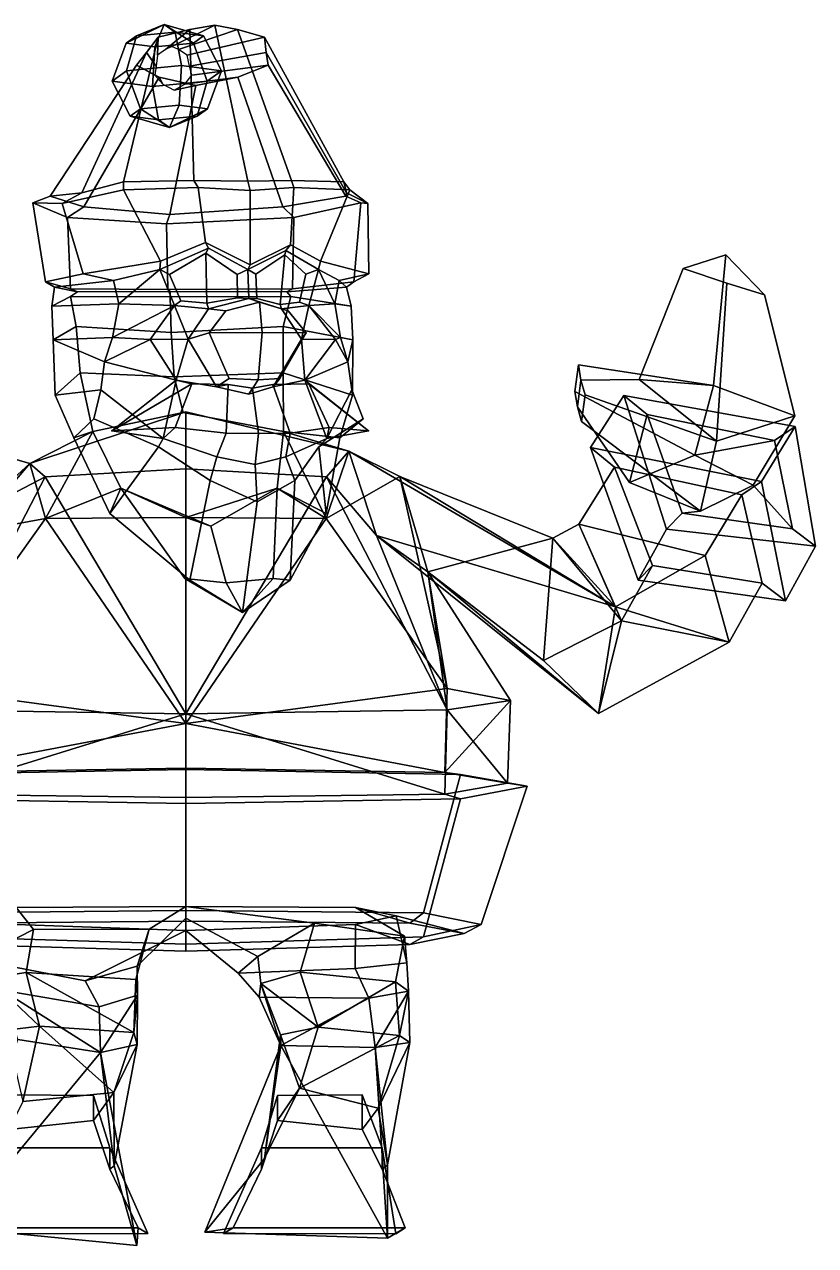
# Model space of a CAD drawing. Extents: x -239 to 244, y -158 to 319.
# Drawn here: x -64.8 to 244, y -157.6 to 318.9 of the extents above; entities that cross this region are included whole.
import ezdxf

# ---------------------------------------------------------------- set-up
doc = ezdxf.new("R2010")
doc.units = 0

msp = doc.modelspace()

# ---------------------------------------------------------------- linework, layer by layer
for p in [(-30.650131, 160.365143, 108.171852), (69.426865, 160.365143, 79.852921)]:
    msp.add_point(p)
for points in [[(-26.109842, 257.53064, 98.688072), (1.339814, 258.046539, 104.388992), (-0.238815, 316.919464, 61.592113), (-12.649456, 313.988129, 61.550304)], [(-21.069309, 314.496552, 2.758418), (-10.283535, 318.948883, -9.106661), (-25.057993, 311.622498, -11.337301)], [(-10.283535, 318.948883, -9.106661), (-13.957629, 310.185455, -22.090647), (-25.057993, 311.622498, -11.337301)], [(-3.568562, 302.905914, 14.623575), (-5.980248, 315.933594, 6.100849), (-21.069309, 314.496552, 2.758418), (-24.907732, 300.873657, 9.896688)], [(-5.980248, 315.933594, 6.100849), (-10.283535, 318.948883, -9.106661), (-21.069309, 314.496552, 2.758418)], [(-10.283535, 318.948883, -9.106661), (1.13148, 311.622498, -18.748167), (-13.957629, 310.185455, -22.090647)], [(-9.813405, 309.142975, 2.490874), (-12.917323, 307.016266, 3.790474), (-12.649456, 313.988129, 61.550304), (-0.238815, 316.919464, 61.592113)], [(5.120162, 314.496552, -4.652447), (1.13148, 311.622498, -18.748167), (-10.283535, 318.948883, -9.106661)], [(-5.980248, 315.933594, 6.100849), (5.120162, 314.496552, -4.652447), (-10.283535, 318.948883, -9.106661)], [(-7.284234, 310.384125, 1.529334), (-9.813405, 309.142975, 2.490874), (-0.238815, 316.919464, 61.592113), (9.567335, 318.630219, 60.891167)], [(-7.284234, 310.384125, 1.529334), (9.567335, 318.630219, 60.891167), (18.286783, 316.919464, 56.349899), (-4.626237, 309.142975, 1.023055)], [(-3.568562, 302.905914, 14.623575), (12.129766, 300.873657, -0.583855), (5.120162, 314.496552, -4.652447), (-5.980248, 315.933594, 6.100849)], [(-4.626237, 309.142975, 1.023055), (18.286783, 316.919464, 56.349899), (28.835354, 313.988129, 49.811291), (-1.301575, 307.016266, 0.503553)], [(22.403011, 257.729156, 106.148666), (9.567335, 318.630219, 60.891167), (-0.238815, 316.919464, 61.592113), (1.339814, 258.046539, 104.388992)], [(22.403011, 257.729156, 106.148666), (39.421059, 258.046539, 93.613091), (18.286783, 316.919464, 56.349899), (9.567335, 318.630219, 60.891167)], [(59.813477, 257.53064, 74.374229), (28.835354, 313.988129, 49.811291), (18.286783, 316.919464, 56.349899), (39.421059, 258.046539, 93.613091)], [(-42.412628, 253.250793, 74.278282), (-26.109842, 257.53064, 98.688072), (-12.649456, 313.988129, 61.550304), (-17.144501, 307.9505, 55.502914)], [(-24.907732, 300.873657, 9.896688), (-21.069309, 314.496552, 2.758418), (-25.057993, 311.622498, -11.337301), (-30.548603, 296.809113, -10.037745)], [(-25.057993, 311.622498, -11.337301), (-13.957629, 310.185455, -22.090647), (-14.85028, 294.776855, -25.245205), (-30.548603, 296.809113, -10.037745)], [(-12.917323, 307.016266, 3.790474), (-13.411664, 302.635956, 4.798083), (-17.144501, 307.9505, 55.502914), (-12.649456, 313.988129, 61.550304)], [(1.13148, 311.622498, -18.748167), (6.488895, 296.809113, -20.51829), (-14.85028, 294.776855, -25.245205), (-13.957629, 310.185455, -22.090647)], [(-1.301575, 307.016266, 0.503553), (28.835354, 313.988129, 49.811291), (29.495153, 307.9505, 42.305229), (-0.352561, 302.635956, 1.102733)], [(12.129766, 300.873657, -0.583855), (6.488895, 296.809113, -20.51829), (1.13148, 311.622498, -18.748167), (5.120162, 314.496552, -4.652447)], [(60.908611, 253.250793, 45.041317), (29.495153, 307.9505, 42.305229), (28.835354, 313.988129, 49.811291), (59.813477, 257.53064, 74.374229)], [(-54.754322, 251.950775, 53.691189), (-42.412628, 253.250793, 74.278282), (-17.144501, 307.9505, 55.502914), (-21.051039, 303.080292, 50.704247)], [(-13.411664, 302.635956, 4.798083), (-13.889002, 299.1026, 5.6331), (-21.051039, 303.080292, 50.704247), (-17.144501, 307.9505, 55.502914)], [(-0.352561, 302.635956, 1.102733), (29.495153, 307.9505, 42.305229), (30.308027, 303.080292, 36.171104), (0.491537, 299.1026, 1.563822)], [(60.633018, 251.950775, 21.039864), (30.308027, 303.080292, 36.171104), (29.495153, 307.9505, 42.305229), (60.908611, 253.250793, 45.041317)], [(-41.676067, 247.702332, 27.968489), (-54.754322, 251.950775, 53.691189), (-21.051039, 303.080292, 50.704247), (-12.250378, 298.31955, 42.442516)], [(-24.907732, 300.873657, 9.896688), (-30.548603, 296.809113, -10.037745), (-23.538948, 283.186218, -5.969105), (-19.550266, 286.060303, 8.126614)], [(-3.568562, 302.905914, 14.623575), (-24.907732, 300.873657, 9.896688), (-19.550266, 286.060303, 8.126614), (-4.461204, 287.497314, 11.469045)], [(-13.889002, 299.1026, 5.6331), (-10.822174, 295.648682, 5.449512), (-12.250378, 298.31955, 42.442516), (-21.051039, 303.080292, 50.704247)], [(-3.568562, 302.905914, 14.623575), (-4.461204, 287.497314, 11.469045), (6.639204, 286.060272, 0.715749), (12.129766, 300.873657, -0.583855)], [(0.491537, 299.1026, 1.563822), (30.308027, 303.080292, 36.171104), (18.483227, 298.31955, 33.745789), (-2.216765, 295.648682, 3.014429)], [(12.129766, 300.873657, -0.583855), (6.639204, 286.060272, 0.715749), (2.650522, 283.186218, -13.37997), (6.488895, 296.809113, -20.51829)], [(36.015575, 247.702332, 5.98397), (18.483227, 298.31955, 33.745789), (30.308027, 303.080292, 36.171104), (60.633018, 251.950775, 21.039864)], [(-8.083653, 244.807556, -1.588928), (-41.676067, 247.702332, 27.968489), (-12.250378, 298.31955, 42.442516), (2.097757, 295.112305, 34.494259)], [(-23.538948, 283.186218, -5.969105), (-30.548603, 296.809113, -10.037745), (-14.85028, 294.776855, -25.245205), (-12.438585, 281.749176, -16.72245)], [(2.650522, 283.186218, -13.37997), (-12.438585, 281.749176, -16.72245), (-14.85028, 294.776855, -25.245205), (6.488895, 296.809113, -20.51829)], [(-10.822174, 295.648682, 5.449512), (-6.398709, 293.321777, 4.658731), (2.097757, 295.112305, 34.494259), (-12.250378, 298.31955, 42.442516)], [(-8.083653, 244.807556, -1.588928), (2.097757, 295.112305, 34.494259), (18.483227, 298.31955, 33.745789), (36.015575, 247.702332, 5.98397)], [(-2.216765, 295.648682, 3.014429), (18.483227, 298.31955, 33.745789), (2.097757, 295.112305, 34.494259), (-6.398709, 293.321777, 4.658731)], [(-19.550266, 286.060303, 8.126614), (-23.538948, 283.186218, -5.969105), (-8.13529, 278.733887, -1.514879)], [(-4.461204, 287.497314, 11.469045), (-19.550266, 286.060303, 8.126614), (-8.13529, 278.733887, -1.514879)], [(-4.461204, 287.497314, 11.469045), (-8.13529, 278.733887, -1.514879), (6.639204, 286.060272, 0.715749)], [(6.639204, 286.060272, 0.715749), (-8.13529, 278.733887, -1.514879), (2.650522, 283.186218, -13.37997)], [(-8.13529, 278.733887, -1.514879), (-23.538948, 283.186218, -5.969105), (-12.438585, 281.749176, -16.72245)], [(-8.13529, 278.733887, -1.514879), (-12.438585, 281.749176, -16.72245), (2.650522, 283.186218, -13.37997)], [(-26.117954, 254.459778, 103.222176), (-26.109842, 257.53064, 98.688072), (-42.412628, 253.250793, 74.278282), (-50.111588, 249.087036, 77.549187)], [(2.990764, 255.370117, 108.795883), (1.339814, 258.046539, 104.388992), (-26.109842, 257.53064, 98.688072), (-26.117954, 254.459778, 103.222176)], [(23.298447, 254.091797, 109.313065), (22.403011, 257.729156, 106.148666), (1.339814, 258.046539, 104.388992), (2.990764, 255.370117, 108.795883)], [(23.298447, 254.091797, 109.313065), (40.324047, 255.370117, 98.231628), (39.421059, 258.046539, 93.613091), (22.403011, 257.729156, 106.148666)], [(40.324047, 255.370117, 98.231628), (62.19619, 254.459778, 78.231796), (59.813477, 257.53064, 74.374229), (39.421059, 258.046539, 93.613091)], [(62.19619, 254.459778, 78.231796), (69.179924, 249.087036, 43.793095), (60.908611, 253.250793, 45.041317), (59.813477, 257.53064, 74.374229)], [(-50.111588, 249.087036, 77.549187), (-42.412628, 253.250793, 74.278282), (-54.754322, 251.950775, 53.691189), (-61.512581, 249.332458, 53.880363)], [(-11.691623, 226.561707, 103.126175), (-26.117954, 254.459778, 103.222176), (-50.111588, 249.087036, 77.549187), (-41.858376, 221.632385, 91.851822)], [(5.895028, 233.807404, 110.40345), (2.990764, 255.370117, 108.795883), (-26.117954, 254.459778, 103.222176), (-11.691623, 226.561707, 103.126175)], [(23.241976, 225.141998, 109.113503), (23.298447, 254.091797, 109.313065), (2.990764, 255.370117, 108.795883), (5.895028, 233.807404, 110.40345)], [(23.241976, 225.141998, 109.113503), (39.081223, 232.999939, 101.012703), (40.324047, 255.370117, 98.231628), (23.298447, 254.091797, 109.313065)], [(39.081223, 232.999939, 101.012703), (50.697685, 226.561707, 85.471794), (62.19619, 254.459778, 78.231796), (40.324047, 255.370117, 98.231628)], [(50.697685, 226.561707, 85.471794), (69.644829, 221.632385, 60.299595), (69.179924, 249.087036, 43.793095), (62.19619, 254.459778, 78.231796)], [(69.179924, 249.087036, 43.793095), (66.488335, 249.332458, 17.659758), (60.633018, 251.950775, 21.039864), (60.908611, 253.250793, 45.041317)], [(-61.512581, 249.332458, 53.880363), (-54.754322, 251.950775, 53.691189), (-41.676067, 247.702332, 27.968489), (-48.032932, 243.567383, 25.80905)], [(-41.858376, 221.632385, 91.851822), (-50.111588, 249.087036, 77.549187), (-61.512581, 249.332458, 53.880363), (-56.529705, 218.468628, 56.801163)], [(-56.529705, 218.468628, 56.801163), (-61.512581, 249.332458, 53.880363), (-48.032932, 243.567383, 25.80905), (-46.802322, 215.730255, 26.869675)], [(66.488335, 249.332458, 17.659758), (40.298378, 243.567383, 0.813809), (36.015575, 247.702332, 5.98397), (60.633018, 251.950775, 21.039864)], [(63.774742, 218.468628, 22.758436), (39.805988, 215.730255, 2.361993), (40.298378, 243.567383, 0.813809), (66.488335, 249.332458, 17.659758)], [(69.644829, 221.632385, 60.299595), (63.774742, 218.468628, 22.758436), (66.488335, 249.332458, 17.659758), (69.179924, 249.087036, 43.793095)], [(-48.032932, 243.567383, 25.80905), (-41.676067, 247.702332, 27.968489), (-8.083653, 244.807556, -1.588928), (-9.323068, 241.191895, -5.968925)], [(-46.802322, 215.730255, 26.869675), (-48.032932, 243.567383, 25.80905), (-9.323068, 241.191895, -5.968925), (-8.880632, 215.444031, -4.405393)], [(40.298378, 243.567383, 0.813809), (-9.323068, 241.191895, -5.968925), (-8.083653, 244.807556, -1.588928), (36.015575, 247.702332, 5.98397)], [(39.805988, 215.730255, 2.361993), (-8.880632, 215.444031, -4.405393), (-9.323068, 241.191895, -5.968925), (40.298378, 243.567383, 0.813809)], [(5.895028, 233.807404, 110.40345), (-11.691623, 226.561707, 103.126175), (-11.907001, 223.264771, 101.290016), (6.996505, 231.592865, 108.534676)], [(23.241976, 225.141998, 109.113503), (5.895028, 233.807404, 110.40345), (6.996505, 231.592865, 108.534676), (22.432526, 223.260376, 106.252968)], [(6.032705, 229.697693, 106.079346), (6.996505, 231.592865, 108.534676), (-11.907001, 223.264771, 101.290016), (-8.126005, 221.328979, 99.884872)], [(6.399938, 210.204559, 104.074066), (6.032705, 229.697693, 106.079346), (-8.126005, 221.328979, 99.884872), (-3.732642, 211.139099, 101.649124)], [(6.032705, 229.697693, 106.079346), (18.164345, 221.325775, 104.336319), (22.432526, 223.260376, 106.252968), (6.996505, 231.592865, 108.534676)], [(18.164345, 221.325775, 104.336319), (6.032705, 229.697693, 106.079346), (6.399938, 210.204559, 104.074066), (18.394203, 212.208496, 105.148621)], [(23.241976, 225.141998, 109.113503), (22.432526, 223.260376, 106.252968), (37.163849, 230.7854, 99.998177), (39.081223, 232.999939, 101.012703)], [(36.882099, 229.002502, 97.140907), (37.163849, 230.7854, 99.998177), (22.432526, 223.260376, 106.252968), (25.548666, 221.445038, 102.434158)], [(25.548666, 221.445038, 102.434158), (25.832449, 211.94043, 103.437027), (34.999847, 209.592163, 95.326149), (36.882099, 229.002502, 97.140907)], [(34.999847, 209.592163, 95.326149), (42.48914, 210.588196, 86.673325), (45.051609, 221.448425, 82.235329), (36.882099, 229.002502, 97.140907)], [(36.882099, 229.002502, 97.140907), (45.051609, 221.448425, 82.235329), (49.918999, 223.264771, 83.795029), (37.163849, 230.7854, 99.998177)], [(39.081223, 232.999939, 101.012703), (37.163849, 230.7854, 99.998177), (49.918999, 223.264771, 83.795029), (50.697685, 226.561707, 85.471794)], [(192.264526, 223.764404, 158.465286), (208.915344, 229.062958, 145.936615), (204.099808, 178.050232, 99.619179), (175.089157, 180.415466, 129.710464)], [(209.318451, 217.994568, 165.540421), (223.981155, 213.418732, 147.894821), (208.915344, 229.062958, 145.936615), (192.264526, 223.764404, 158.465286)], [(223.981155, 213.418732, 147.894821), (235.813309, 166.192871, 112.776695), (204.099808, 178.050232, 99.619179), (208.915344, 229.062958, 145.936615)], [(-30.013685, 218.976501, 89.029854), (-11.907001, 223.264771, 101.290016), (-11.691623, 226.561707, 103.126175), (-41.858376, 221.632385, 91.851822)], [(58.077709, 218.976501, 64.102501), (69.644829, 221.632385, 60.299595), (50.697685, 226.561707, 85.471794), (49.918999, 223.264771, 83.795029)], [(-41.858376, 221.632385, 91.851822), (-56.529705, 218.468628, 56.801163), (-53.010761, 216.454865, 57.096638), (-30.013685, 218.976501, 89.029854)], [(-28.004827, 209.859009, 88.883713), (-11.907001, 223.264771, 101.290016), (-30.013685, 218.976501, 89.029854)], [(-6.190262, 209.298401, 103.385223), (-11.907001, 223.264771, 101.290016), (-28.004827, 209.859009, 88.883713)], [(-3.732642, 211.139099, 101.649124), (-8.126005, 221.328979, 99.884872), (-11.907001, 223.264771, 101.290016), (-6.190262, 209.298401, 103.385223)], [(18.394203, 212.208496, 105.148621), (22.716303, 211.96109, 107.255814), (22.432526, 223.260376, 106.252968), (18.164345, 221.325775, 104.336319)], [(25.832449, 211.94043, 103.437027), (25.548666, 221.445038, 102.434158), (22.432526, 223.260376, 106.252968), (22.716303, 211.96109, 107.255814)], [(42.48914, 210.588196, 86.673325), (46.147758, 209.298401, 88.57505), (49.918999, 223.264771, 83.795029), (45.051609, 221.448425, 82.235329)], [(46.147758, 209.298401, 88.57505), (56.290131, 209.859009, 65.03064), (49.918999, 223.264771, 83.795029)], [(56.290131, 209.859009, 65.03064), (58.077709, 218.976501, 64.102501), (49.918999, 223.264771, 83.795029)], [(69.644829, 221.632385, 60.299595), (58.077709, 218.976501, 64.102501), (60.932388, 216.454865, 24.853979), (63.774742, 218.468628, 22.758436)], [(209.318451, 217.994568, 165.540421), (192.264526, 223.764404, 158.465286), (175.089157, 180.415466, 129.710464), (205.295959, 156.279602, 134.981339)], [(-56.529705, 218.468628, 56.801163), (-46.802322, 215.730255, 26.869675), (-44.033619, 214.617798, 27.156029), (-53.010761, 216.454865, 57.096638)], [(-30.013685, 218.976501, 89.029854), (-53.010761, 216.454865, 57.096638), (-54.131355, 209.042908, 58.661758), (-28.004827, 209.859009, 88.883713)], [(-54.131355, 209.042908, 58.661758), (-53.010761, 216.454865, 57.096638), (-44.033619, 214.617798, 27.156029), (-46.864079, 212.72229, 25.645979)], [(-46.864079, 212.72229, 25.645979), (-44.033619, 214.617798, 27.156029), (-7.893263, 214.690613, -0.916103), (-7.928689, 212.648071, -1.041298)], [(-46.802322, 215.730255, 26.869675), (-8.880632, 215.444031, -4.405393), (-7.893263, 214.690613, -0.916103), (-44.033619, 214.617798, 27.156029)], [(39.805988, 215.730255, 2.361993), (37.597855, 214.617798, 4.05665), (-7.893263, 214.690613, -0.916103), (-8.880632, 215.444031, -4.405393)], [(39.217384, 212.72229, 1.287382), (-7.928689, 212.648071, -1.041298), (-7.893263, 214.690613, -0.916103), (37.597855, 214.617798, 4.05665)], [(63.774742, 218.468628, 22.758436), (60.932388, 216.454865, 24.853979), (37.597855, 214.617798, 4.05665), (39.805988, 215.730255, 2.361993)], [(62.706924, 209.042908, 25.599859), (39.217384, 212.72229, 1.287382), (37.597855, 214.617798, 4.05665), (60.932388, 216.454865, 24.853979)], [(58.077709, 218.976501, 64.102501), (56.290131, 209.859009, 65.03064), (62.706924, 209.042908, 25.599859), (60.932388, 216.454865, 24.853979)], [(209.318451, 217.994568, 165.540421), (205.295959, 156.279602, 134.981339), (235.813309, 166.192871, 112.776695), (223.981155, 213.418732, 147.894821)], [(-53.559036, 195.848938, 60.764297), (-54.131355, 209.042908, 58.661758), (-46.864079, 212.72229, 25.645979), (-44.626995, 201.025208, 23.470961)], [(-28.004827, 209.859009, 88.883713), (-54.131355, 209.042908, 58.661758), (-53.559036, 195.848938, 60.764297), (-30.395504, 196.759888, 89.403091)], [(-44.626995, 201.025208, 23.470961), (-46.864079, 212.72229, 25.645979), (-7.928689, 212.648071, -1.041298), (-7.531348, 198.771912, 0.362874)], [(-30.395504, 196.759888, 89.403091), (-6.190262, 209.298401, 103.385223), (-28.004827, 209.859009, 88.883713)], [(36.172321, 201.025208, 0.607059), (-7.531348, 198.771912, 0.362874), (-7.928689, 212.648071, -1.041298), (39.217384, 212.72229, 1.287382)], [(6.399938, 210.204559, 104.074066), (-3.732642, 211.139099, 101.649124), (-6.190262, 209.298401, 103.385223), (7.029469, 208.017517, 106.177979)], [(6.399938, 210.204559, 104.074066), (7.029469, 208.017517, 106.177979), (22.716303, 211.96109, 107.255814), (18.394203, 212.208496, 105.148621)], [(26.883532, 210.574738, 121.033531), (22.716303, 211.96109, 107.255814), (7.029469, 208.017517, 106.177979), (13.780096, 207.140503, 121.086838)], [(28.008057, 198.757813, 125.007523), (26.883532, 210.574738, 121.033531), (13.780096, 207.140503, 121.086838), (7.297136, 198.576141, 124.165672)], [(26.883532, 210.574738, 121.033531), (38.07201, 207.140503, 114.212914), (35.512428, 208.017517, 98.118111), (22.716303, 211.96109, 107.255814)], [(34.999847, 209.592163, 95.326149), (25.832449, 211.94043, 103.437027), (22.716303, 211.96109, 107.255814), (35.512428, 208.017517, 98.118111)], [(28.008057, 198.757813, 125.007523), (45.206989, 198.576141, 113.438271), (38.07201, 207.140503, 114.212914), (26.883532, 210.574738, 121.033531)], [(34.999847, 209.592163, 95.326149), (35.512428, 208.017517, 98.118111), (46.147758, 209.298401, 88.57505), (42.48914, 210.588196, 86.673325)], [(63.321167, 195.848938, 27.690536), (36.172321, 201.025208, 0.607059), (39.217384, 212.72229, 1.287382), (62.706924, 209.042908, 25.599859)], [(58.598488, 196.759888, 64.220329), (56.290131, 209.859009, 65.03064), (46.147758, 209.298401, 88.57505)], [(56.290131, 209.859009, 65.03064), (58.598488, 196.759888, 64.220329), (63.321167, 195.848938, 27.690536), (62.706924, 209.042908, 25.599859)], [(-15.745868, 195.943115, 109.390465), (-6.190262, 209.298401, 103.385223), (-30.395504, 196.759888, 89.403091)], [(-15.745868, 195.943115, 109.390465), (-0.840709, 196.096497, 108.326309), (-6.190262, 209.298401, 103.385223)], [(-0.840709, 196.096497, 108.326309), (7.029469, 208.017517, 106.177979), (-6.190262, 209.298401, 103.385223)], [(7.297136, 198.576141, 124.165672), (13.780096, 207.140503, 121.086838), (7.029469, 208.017517, 106.177979), (-0.840709, 196.096497, 108.326309)], [(43.34137, 196.096497, 95.824043), (46.147758, 209.298401, 88.57505), (35.512428, 208.017517, 98.118111)], [(45.206989, 198.576141, 113.438271), (43.34137, 196.096497, 95.824043), (35.512428, 208.017517, 98.118111), (38.07201, 207.140503, 114.212914)], [(56.594097, 195.943115, 88.920319), (46.147758, 209.298401, 88.57505), (43.34137, 196.096497, 95.824043)], [(56.594097, 195.943115, 88.920319), (58.598488, 196.759888, 64.220329), (46.147758, 209.298401, 88.57505)], [(-52.768135, 174.294678, 61.956688), (-53.559036, 195.848938, 60.764297), (-44.626995, 201.025208, 23.470961), (-43.071663, 183.037537, 26.055988)], [(-43.071663, 183.037537, 26.055988), (-44.626995, 201.025208, 23.470961), (-7.531348, 198.771912, 0.362874), (-6.324831, 181.411835, 4.626616)], [(36.202122, 183.037537, 3.623769), (-6.324831, 181.411835, 4.626616), (-7.531348, 198.771912, 0.362874), (36.172321, 201.025208, 0.607059)], [(63.272335, 174.294678, 29.120546), (36.202122, 183.037537, 3.623769), (36.172321, 201.025208, 0.607059), (63.321167, 195.848938, 27.690536)], [(-30.395504, 196.759888, 89.403091), (-53.559036, 195.848938, 60.764297), (-33.497334, 187.236511, 89.702179)], [(-34.993752, 176.30658, 90.311348), (-33.497334, 187.236511, 89.702179), (-53.559036, 195.848938, 60.764297), (-52.768135, 174.294678, 61.956688)], [(-33.497334, 187.236511, 89.702179), (-15.745868, 195.943115, 109.390465), (-30.395504, 196.759888, 89.403091)], [(-5.532428, 180.129791, 103.260513), (-15.745868, 195.943115, 109.390465), (-33.497334, 187.236511, 89.702179)], [(-5.532428, 180.129791, 103.260513), (-0.840709, 196.096497, 108.326309), (-15.745868, 195.943115, 109.390465)], [(10.149372, 177.509399, 104.957939), (-0.840709, 196.096497, 108.326309), (-5.532428, 180.129791, 103.260513)], [(15.04873, 180.828156, 116.946625), (7.297136, 198.576141, 124.165672), (-0.840709, 196.096497, 108.326309), (10.149372, 177.509399, 104.957939)], [(26.359432, 180.306702, 119.181404), (28.008057, 198.757813, 125.007523), (7.297136, 198.576141, 124.165672), (15.04873, 180.828156, 116.946625)], [(26.359432, 180.306702, 119.181404), (34.822071, 180.828156, 111.351334), (45.206989, 198.576141, 113.438271), (28.008057, 198.757813, 125.007523)], [(34.822071, 180.828156, 111.351334), (32.215843, 177.509399, 98.71376), (43.34137, 196.096497, 95.824043), (45.206989, 198.576141, 113.438271)], [(32.215843, 177.509399, 98.71376), (44.683025, 180.129791, 89.050972), (43.34137, 196.096497, 95.824043)], [(44.683025, 180.129791, 89.050972), (56.594097, 195.943115, 88.920319), (43.34137, 196.096497, 95.824043)], [(44.683025, 180.129791, 89.050972), (61.397121, 187.236511, 62.849758), (56.594097, 195.943115, 88.920319)], [(61.397121, 187.236511, 62.849758), (58.598488, 196.759888, 64.220329), (56.594097, 195.943115, 88.920319)], [(58.598488, 196.759888, 64.220329), (61.397121, 187.236511, 62.849758), (63.321167, 195.848938, 27.690536)], [(62.990852, 176.30658, 62.584496), (63.272335, 174.294678, 29.120546), (63.321167, 195.848938, 27.690536), (61.397121, 187.236511, 62.849758)], [(-34.993752, 176.30658, 90.311348), (-10.653972, 157.303833, 111.266853), (-5.532428, 180.129791, 103.260513), (-33.497334, 187.236511, 89.702179)], [(62.990852, 176.30658, 62.584496), (61.397121, 187.236511, 62.849758), (44.683025, 180.129791, 89.050972), (53.240391, 157.303833, 93.186569)], [(152.325516, 180.173615, 135.09375), (151.389557, 186.118835, 125.446571), (149.958069, 175.640625, 117.988701), (151.014923, 169.677429, 127.606224)], [(151.389557, 186.118835, 125.446571), (204.099808, 178.050232, 99.619179), (196.80368, 150.820679, 81.83033), (149.958069, 175.640625, 117.988701)], [(152.325516, 180.173615, 135.09375), (175.089157, 180.415466, 129.710464), (204.099808, 178.050232, 99.619179), (151.389557, 186.118835, 125.446571)], [(-45.559868, 157.683044, 64.187416), (-52.768135, 174.294678, 61.956688), (-43.071663, 183.037537, 26.055988), (-38.102932, 160.034058, 35.703674)], [(-38.102932, 160.034058, 35.703674), (-43.071663, 183.037537, 26.055988), (-6.324831, 181.411835, 4.626616), (-2.870681, 167.54248, 9.17567)], [(36.328598, 160.034058, 28.118456), (-2.870681, 167.54248, 9.17567), (-6.324831, 181.411835, 4.626616), (36.202122, 183.037537, 3.623769)], [(58.301723, 157.683044, 34.797546), (36.328598, 160.034058, 28.118456), (36.202122, 183.037537, 3.623769), (63.272335, 174.294678, 29.120546)], [(-85.662613, 120.742767, 42.999542), (-62.700104, 147.655579, 2.963836), (-166.222183, 177.653931, 27.062485)], [(-83.897064, 128.183075, -32.292282), (-166.222183, 177.653931, 27.062485), (-62.700104, 147.655579, 2.963836)], [(0.556347, 178.709167, 116.087509), (-5.532428, 180.129791, 103.260513), (-30.650131, 160.365143, 108.171852)], [(-30.650131, 160.365143, 108.171852), (-5.532428, 180.129791, 103.260513), (-10.653972, 157.303833, 111.266853)], [(-5.986509, 161.660431, 120.426971), (0.556347, 178.709167, 116.087509), (-30.650131, 160.365143, 108.171852)], [(14.730309, 178.446899, 112.198395), (0.556347, 178.709167, 116.087509), (-5.986509, 161.660431, 120.426971), (13.89897, 159.469116, 123.807846)], [(0.556347, 178.709167, 116.087509), (14.730309, 178.446899, 112.198395), (10.149372, 177.509399, 104.957939), (-5.532428, 180.129791, 103.260513)], [(26.359432, 180.306702, 119.181404), (15.04873, 180.828156, 116.946625), (10.149372, 177.509399, 104.957939), (22.794367, 174.722046, 107.531685)], [(24.167551, 177.032837, 112.384415), (22.794367, 174.722046, 107.531685), (10.149372, 177.509399, 104.957939), (14.730309, 178.446899, 112.198395)], [(13.89897, 159.469116, 123.807846), (26.585293, 159.265625, 120.928535), (24.167551, 177.032837, 112.384415), (14.730309, 178.446899, 112.198395)], [(26.359432, 180.306702, 119.181404), (22.794367, 174.722046, 107.531685), (32.215843, 177.509399, 98.71376), (34.822071, 180.828156, 111.351334)], [(24.167551, 177.032837, 112.384415), (32.108032, 178.446899, 107.280998), (32.215843, 177.509399, 98.71376), (22.794367, 174.722046, 107.531685)], [(38.899292, 159.469116, 116.733467), (32.108032, 178.446899, 107.280998), (24.167551, 177.032837, 112.384415), (26.585293, 159.265625, 120.928535)], [(46.21822, 178.709167, 103.166504), (44.683025, 180.129791, 89.050972), (32.215843, 177.509399, 98.71376), (32.108032, 178.446899, 107.280998)], [(32.108032, 178.446899, 107.280998), (38.899292, 159.469116, 116.733467), (54.064762, 161.660431, 103.434174), (46.21822, 178.709167, 103.166504)], [(46.21822, 178.709167, 103.166504), (69.426865, 160.365143, 79.852921), (44.683025, 180.129791, 89.050972)], [(69.426865, 160.365143, 79.852921), (53.240391, 157.303833, 93.186569), (44.683025, 180.129791, 89.050972)], [(54.064762, 161.660431, 103.434174), (69.426865, 160.365143, 79.852921), (46.21822, 178.709167, 103.166504)], [(153.989304, 174.459473, 144.325287), (152.325516, 180.173615, 135.09375), (151.014923, 169.677429, 127.606224), (152.564743, 163.948914, 136.842834)], [(153.989304, 174.459473, 144.325287), (205.295959, 156.279602, 134.981339), (175.089157, 180.415466, 129.710464), (152.325516, 180.173615, 135.09375)], [(235.813309, 166.192871, 112.776695), (219.57402, 139.131714, 96.33828), (196.80368, 150.820679, 81.83033), (204.099808, 178.050232, 99.619179)], [(-45.559868, 157.683044, 64.187416), (-37.7131, 165.048523, 94.375603), (-34.993752, 176.30658, 90.311348), (-52.768135, 174.294678, 61.956688)], [(-34.993752, 176.30658, 90.311348), (-37.7131, 165.048523, 94.375603), (-12.45018, 154.082092, 102.410118), (-10.653972, 157.303833, 111.266853)], [(62.990852, 176.30658, 62.584496), (53.240391, 157.303833, 93.186569), (50.129463, 154.082092, 84.701859), (67.436615, 165.048523, 64.621239)], [(58.301723, 157.683044, 34.797546), (63.272335, 174.294678, 29.120546), (62.990852, 176.30658, 62.584496), (67.436615, 165.048523, 64.621239)], [(151.014923, 169.677429, 127.606224), (149.958069, 175.640625, 117.988701), (196.80368, 150.820679, 81.83033), (171.328079, 140.252563, 103.770134)], [(153.989304, 174.459473, 144.325287), (152.564743, 163.948914, 136.842834), (199.106506, 128.940369, 116.964081), (205.295959, 156.279602, 134.981339)], [(174.787018, 102.135849, 117.94017), (185.799591, 122.017883, 143.456512), (169.079132, 174.111267, 102.909599), (156.174698, 153.801422, 80.144531)], [(156.174698, 153.801422, 80.144531), (169.079132, 174.111267, 102.909599), (235.983673, 162.035583, 76.386475), (222.885925, 140.550354, 55.983097)], [(185.799591, 122.017883, 143.456512), (191.847397, 128.17627, 134.432983), (178.220947, 166.675385, 104.816505), (169.079132, 174.111267, 102.909599)], [(169.079132, 174.111267, 102.909599), (178.220947, 166.675385, 104.816505), (227.925095, 156.54834, 85.886009), (235.983673, 162.035583, 76.386475)], [(-1.853932, 167.796265, 5.078217), (-1.857344, 145.49173, -46.094997), (-56.752666, 142.352966, -36.493587), (-62.700104, 147.655579, 2.963836)], [(-1.853932, 167.796265, 5.078217), (-62.700104, 147.655579, 2.963836), (-38.102932, 160.034058, 35.703674), (-2.870681, 167.54248, 9.17567)], [(-2.870681, 167.54248, 9.17567), (36.328598, 160.034058, 28.118456), (61.748501, 152.3703, 0.12753), (-1.853932, 167.796265, 5.078217)], [(-1.853932, 167.796265, 5.078217), (61.748501, 152.3703, 0.12753), (53.064346, 142.352966, -36.493587), (-1.857344, 145.49173, -46.094997)], [(152.564743, 163.948914, 136.842834), (151.014923, 169.677429, 127.606224), (171.328079, 140.252563, 103.770134), (199.106506, 128.940369, 116.964081)], [(-12.45018, 154.082092, 102.410118), (-37.7131, 165.048523, 94.375603), (-45.559868, 157.683044, 64.187416), (-31.507603, 128.035583, 76.833481)], [(50.129463, 154.082092, 84.701859), (52.959393, 128.035583, 52.931732), (58.301723, 157.683044, 34.797546), (67.436615, 165.048523, 64.621239)], [(199.106506, 128.940369, 116.964081), (171.328079, 140.252563, 103.770134), (178.220947, 166.675385, 104.816505), (191.847397, 128.17627, 134.432983)], [(171.328079, 140.252563, 103.770134), (196.80368, 150.820679, 81.83033), (227.925095, 156.54834, 85.886009), (178.220947, 166.675385, 104.816505)], [(205.295959, 156.279602, 134.981339), (199.106506, 128.940369, 116.964081), (219.57402, 139.131714, 96.33828), (235.813309, 166.192871, 112.776695)], [(243.963684, 115.295013, 116.585846), (232.282761, 94.024216, 94.044228), (222.885925, 140.550354, 55.983097), (235.983673, 162.035583, 76.386475)], [(243.963684, 115.295013, 116.585846), (235.983673, 162.035583, 76.386475), (227.925095, 156.54834, 85.886009), (234.951675, 122.117645, 115.177299)], [(-62.700104, 147.655579, 2.963836), (-56.614574, 126.098267, 59.291286), (-38.102932, 160.034058, 35.703674)], [(-56.614574, 126.098267, 59.291286), (-27.168282, 137.972595, 63.897171), (-38.102932, 160.034058, 35.703674)], [(-31.507603, 128.035583, 76.833481), (-45.559868, 157.683044, 64.187416), (-38.102932, 160.034058, 35.703674), (-27.168282, 137.972595, 63.897171)], [(-10.653972, 157.303833, 111.266853), (-5.986509, 161.660431, 120.426971), (-30.650131, 160.365143, 108.171852)], [(7.733609, 141.018555, 117.386154), (10.238081, 150.170074, 114.549202), (-10.653972, 157.303833, 111.266853), (-12.45018, 154.082092, 102.410118)], [(13.89897, 159.469116, 123.807846), (-5.986509, 161.660431, 120.426971), (-10.653972, 157.303833, 111.266853), (10.238081, 150.170074, 114.549202)], [(26.585293, 159.265625, 120.928535), (13.89897, 159.469116, 123.807846), (10.238081, 150.170074, 114.549202), (25.191771, 147.203278, 116.003937)], [(26.585293, 159.265625, 120.928535), (25.191771, 147.203278, 116.003937), (37.16597, 150.170074, 106.929375), (38.899292, 159.469116, 116.733467)], [(52.959393, 128.035583, 52.931732), (33.820168, 137.972595, 55.256371), (36.328598, 160.034058, 28.118456), (58.301723, 157.683044, 34.797546)], [(52.935226, 126.098267, 59.291286), (36.328598, 160.034058, 28.118456), (33.820168, 137.972595, 55.256371)], [(61.748501, 152.3703, 0.12753), (36.328598, 160.034058, 28.118456), (52.935226, 126.098267, 59.291286)], [(38.899292, 159.469116, 116.733467), (37.16597, 150.170074, 106.929375), (53.240391, 157.303833, 93.186569), (54.064762, 161.660431, 103.434174)], [(40.785618, 141.018555, 108.033379), (50.129463, 154.082092, 84.701859), (53.240391, 157.303833, 93.186569), (37.16597, 150.170074, 106.929375)], [(53.240391, 157.303833, 93.186569), (69.426865, 160.365143, 79.852921), (54.064762, 161.660431, 103.434174)], [(-0.219479, 102.034058, 100.978508), (7.733609, 141.018555, 117.386154), (-12.45018, 154.082092, 102.410118), (-31.507603, 128.035583, 76.833481)], [(38.962105, 102.034058, 89.891235), (52.959393, 128.035583, 52.931732), (50.129463, 154.082092, 84.701859), (40.785618, 141.018555, 108.033379)], [(174.787018, 102.135849, 117.94017), (156.174698, 153.801422, 80.144531), (165.456818, 146.215942, 82.113678), (180.374954, 107.846344, 109.583855)], [(156.174698, 153.801422, 80.144531), (222.885925, 140.550354, 55.983097), (215.131363, 135.36261, 65.03833), (165.456818, 146.215942, 82.113678)], [(219.57402, 139.131714, 96.33828), (234.951675, 122.117645, 115.177299), (227.925095, 156.54834, 85.886009), (196.80368, 150.820679, 81.83033)], [(25.99301, 132.673096, 118.835449), (25.191771, 147.203278, 116.003937), (10.238081, 150.170074, 114.549202), (7.733609, 141.018555, 117.386154)], [(25.99301, 132.673096, 118.835449), (40.785618, 141.018555, 108.033379), (37.16597, 150.170074, 106.929375), (25.191771, 147.203278, 116.003937)], [(81.756676, 142.535797, 45.789856), (61.748501, 152.3703, 0.12753), (52.935226, 126.098267, 59.291286)], [(72.582565, 119.558868, -23.610191), (53.064346, 142.352966, -36.493587), (61.748501, 152.3703, 0.12753)], [(81.756676, 142.535797, 45.789856), (165.914581, 91.668472, 7.591465), (61.748501, 152.3703, 0.12753)], [(72.582565, 119.558868, -23.610191), (61.748501, 152.3703, 0.12753), (165.914581, 91.668472, 7.591465)], [(-85.662613, 120.742767, 42.999542), (-56.614574, 126.098267, 59.291286), (-62.700104, 147.655579, 2.963836)], [(-83.897064, 128.183075, -32.292282), (-62.700104, 147.655579, 2.963836), (-56.752666, 142.352966, -36.493587)], [(-1.823219, 49.891602, -101.604851), (-56.752666, 142.352966, -36.493587), (-1.857344, 145.49173, -46.094997)], [(-1.823219, 49.891602, -101.604851), (-1.857344, 145.49173, -46.094997), (53.064346, 142.352966, -36.493587)], [(151.536423, 123.903229, 57.354389), (168.193665, 86.260284, 83.199303), (180.374954, 107.846344, 109.583855), (165.456818, 146.215942, 82.113678)], [(200.836716, 111.691437, 41.7449), (151.536423, 123.903229, 57.354389), (165.456818, 146.215942, 82.113678), (215.131363, 135.36261, 65.03833)], [(-103.881432, 51.417374, -67.260269), (-56.752666, 142.352966, -36.493587), (-1.823219, 49.891602, -101.604851)], [(-103.881432, 51.417374, -67.260269), (-83.897064, 128.183075, -32.292282), (-56.752666, 142.352966, -36.493587)], [(100.235001, 51.417374, -67.260269), (-1.823219, 49.891602, -101.604851), (53.064346, 142.352966, -36.493587)], [(20.254028, 89.516891, 98.554321), (25.99301, 132.673096, 118.835449), (7.733609, 141.018555, 117.386154), (-0.219479, 102.034058, 100.978508)], [(20.254028, 89.516891, 98.554321), (38.962105, 102.034058, 89.891235), (40.785618, 141.018555, 108.033379), (25.99301, 132.673096, 118.835449)], [(100.234993, 59.782562, 86.966103), (81.756676, 142.535797, 45.789856), (52.935226, 126.098267, 59.291286)], [(100.235001, 51.417374, -67.260269), (53.064346, 142.352966, -36.493587), (72.582565, 119.558868, -23.610191)], [(100.234993, 59.782562, 86.966103), (92.601685, 105.385956, 18.681013), (81.756676, 142.535797, 45.789856)], [(92.601685, 105.385956, 18.681013), (141.413818, 118.503845, 46.234219), (81.756676, 142.535797, 45.789856)], [(81.756676, 142.535797, 45.789856), (141.413818, 118.503845, 46.234219), (165.914581, 91.668472, 7.591465)], [(199.106506, 128.940369, 116.964081), (191.847397, 128.17627, 134.432983), (234.951675, 122.117645, 115.177299), (219.57402, 139.131714, 96.33828)], [(232.282761, 94.024216, 94.044228), (223.114426, 100.930206, 92.643753), (215.131363, 135.36261, 65.03833), (222.885925, 140.550354, 55.983097)], [(-1.823221, 126.563721, 67.180084), (-27.168282, 137.972595, 63.897171), (-56.614574, 126.098267, 59.291286)], [(-0.219479, 102.034058, 100.978508), (-31.507603, 128.035583, 76.833481), (-27.168282, 137.972595, 63.897171), (-2.223002, 102.726334, 85.014175)], [(-2.223002, 102.726334, 85.014175), (-27.168282, 137.972595, 63.897171), (7.976429, 123.128876, 55.166206), (13.870501, 101.092194, 75.995415)], [(7.976429, 123.128876, 55.166206), (-27.168282, 137.972595, 63.897171), (-1.823221, 126.563721, 67.180084)], [(7.976429, 123.128876, 55.166206), (-1.823221, 126.563721, 67.180084), (33.820168, 137.972595, 55.256371)], [(-1.823221, 126.563721, 67.180084), (52.935226, 126.098267, 59.291286), (33.820168, 137.972595, 55.256371)], [(32.303474, 102.726334, 75.244171), (13.870501, 101.092194, 75.995415), (7.976429, 123.128876, 55.166206), (33.820168, 137.972595, 55.256371)], [(38.962105, 102.034058, 89.891235), (32.303474, 102.726334, 75.244171), (33.820168, 137.972595, 55.256371), (52.959393, 128.035583, 52.931732)], [(223.114426, 100.930206, 92.643753), (210.20491, 77.823532, 68.069077), (200.836716, 111.691437, 41.7449), (215.131363, 135.36261, 65.03833)], [(-1.82322, 46.13768, 116.885353), (-56.614574, 126.098267, 59.291286), (-103.881432, 59.782562, 86.966103)], [(-103.881432, 59.782562, 86.966103), (-56.614574, 126.098267, 59.291286), (-85.662613, 120.742767, 42.999542)], [(-1.82322, 46.13768, 116.885353), (-1.823221, 126.563721, 67.180084), (-56.614574, 126.098267, 59.291286)], [(-1.82322, 46.13768, 116.885353), (52.935226, 126.098267, 59.291286), (-1.823221, 126.563721, 67.180084)], [(-1.82322, 46.13768, 116.885353), (100.234993, 59.782562, 86.966103), (52.935226, 126.098267, 59.291286)], [(168.193665, 86.260284, 83.199303), (151.536423, 123.903229, 57.354389), (141.413818, 118.503845, 46.234219)], [(151.536423, 123.903229, 57.354389), (165.914581, 91.668472, 7.591465), (141.413818, 118.503845, 46.234219)], [(151.536423, 123.903229, 57.354389), (200.836716, 111.691437, 41.7449), (165.914581, 91.668472, 7.591465)], [(185.799591, 122.017883, 143.456512), (243.963684, 115.295013, 116.585846), (234.951675, 122.117645, 115.177299), (191.847397, 128.17627, 134.432983)], [(100.235001, 51.417374, -67.260269), (72.582565, 119.558868, -23.610191), (92.601685, 105.385956, 18.681013)], [(72.582565, 119.558868, -23.610191), (165.914581, 91.668472, 7.591465), (159.191132, 50.000549, 18.706667)], [(92.601685, 105.385956, 18.681013), (72.582565, 119.558868, -23.610191), (159.191132, 50.000549, 18.706667)], [(174.787018, 102.135849, 117.94017), (232.282761, 94.024216, 94.044228), (243.963684, 115.295013, 116.585846), (185.799591, 122.017883, 143.456512)], [(137.762543, 70.738327, 52.532459), (141.413818, 118.503845, 46.234219), (92.601685, 105.385956, 18.681013)], [(168.193665, 86.260284, 83.199303), (141.413818, 118.503845, 46.234219), (137.762543, 70.738327, 52.532459)], [(210.20491, 77.823532, 68.069077), (165.914581, 91.668472, 7.591465), (200.836716, 111.691437, 41.7449)], [(100.234993, 59.782562, 86.966103), (124.836922, 55.132828, 1.240329), (92.601685, 105.385956, 18.681013)], [(124.836922, 55.132828, 1.240329), (100.235001, 51.417374, -67.260269), (92.601685, 105.385956, 18.681013)], [(137.762543, 70.738327, 52.532459), (92.601685, 105.385956, 18.681013), (159.191132, 50.000549, 18.706667)], [(168.193665, 86.260284, 83.199303), (210.20491, 77.823532, 68.069077), (223.114426, 100.930206, 92.643753), (180.374954, 107.846344, 109.583855)], [(174.787018, 102.135849, 117.94017), (180.374954, 107.846344, 109.583855), (223.114426, 100.930206, 92.643753), (232.282761, 94.024216, 94.044228)], [(20.254028, 89.516891, 98.554321), (-2.223002, 102.726334, 85.014175), (13.870501, 101.092194, 75.995415)], [(20.254028, 89.516891, 98.554321), (-0.219479, 102.034058, 100.978508), (-2.223002, 102.726334, 85.014175)], [(20.254028, 89.516891, 98.554321), (13.870501, 101.092194, 75.995415), (32.303474, 102.726334, 75.244171)], [(20.254028, 89.516891, 98.554321), (32.303474, 102.726334, 75.244171), (38.962105, 102.034058, 89.891235)], [(210.20491, 77.823532, 68.069077), (159.191132, 50.000549, 18.706667), (165.914581, 91.668472, 7.591465)], [(168.193665, 86.260284, 83.199303), (137.762543, 70.738327, 52.532459), (159.191132, 50.000549, 18.706667)], [(168.193665, 86.260284, 83.199303), (159.191132, 50.000549, 18.706667), (210.20491, 77.823532, 68.069077)], [(-102.970993, 26.963593, 75.275688), (-1.82322, 46.13768, 116.885353), (-103.881432, 59.782562, 86.966103)], [(99.324547, 26.963593, 75.275681), (100.234993, 59.782562, 86.966103), (-1.82322, 46.13768, 116.885353)], [(99.324547, 26.963593, 75.275681), (124.836922, 55.132828, 1.240329), (100.234993, 59.782562, 86.966103)], [(99.324547, 26.963593, 75.275681), (123.714394, 22.884872, 0.07763), (124.836922, 55.132828, 1.240329)], [(123.714394, 22.884872, 0.07763), (100.235001, 51.417374, -67.260269), (124.836922, 55.132828, 1.240329)], [(-102.970985, 18.579559, -79.298103), (-103.881432, 51.417374, -67.260269), (-1.823219, 49.891602, -101.604851)], [(-102.970985, 18.579559, -79.298103), (-1.823219, 49.891602, -101.604851), (-1.837534, 17.213593, -109.457367)], [(99.324547, 18.579559, -79.298103), (-1.837534, 17.213593, -109.457367), (-1.823219, 49.891602, -101.604851)], [(99.324547, 18.579559, -79.298103), (-1.823219, 49.891602, -101.604851), (100.235001, 51.417374, -67.260269)], [(123.714394, 22.884872, 0.07763), (99.324547, 18.579559, -79.298103), (100.235001, 51.417374, -67.260269)], [(-102.970993, 26.963593, 75.275688), (-1.82322, 28.652481, 105.420319), (-1.82322, 46.13768, 116.885353)], [(99.324547, 26.963593, 75.275681), (-1.82322, 46.13768, 116.885353), (-1.82322, 28.652481, 105.420319)], [(-1.82322, 28.137695, 117.696609), (-1.82322, 28.652481, 105.420319), (-102.970993, 26.963593, 75.275688), (-109.071838, 26.246597, 83.634064)], [(-1.82322, 28.137695, 117.696609), (105.425392, 26.246582, 83.634056), (99.324547, 26.963593, 75.275681), (-1.82322, 28.652481, 105.420319)], [(-1.82322, -26.771439, 114.90667), (-1.82322, 28.137695, 117.696609), (-109.071838, 26.246597, 83.634064), (-94.619293, -27.69957, 80.893051)], [(-1.82322, -26.771439, 114.90667), (90.972855, -27.69957, 80.893051), (105.425392, 26.246582, 83.634056), (-1.82322, 28.137695, 117.696609)], [(105.425392, 26.246582, 83.634056), (90.972855, -27.69957, 80.893051), (113.507675, -32.234879, -2.723011), (131.340439, 21.711273, 0.018)], [(131.340439, 21.711273, 0.018), (123.714394, 22.884872, 0.07763), (99.324547, 26.963593, 75.275681), (105.425392, 26.246582, 83.634056)], [(113.507675, -32.234879, -2.723011), (90.972855, -37.173523, -93.77533), (105.425392, 16.772629, -91.034317), (131.340439, 21.711273, 0.018)], [(105.425392, 16.772629, -91.034317), (99.324547, 18.579559, -79.298103), (123.714394, 22.884872, 0.07763), (131.340439, 21.711273, 0.018)], [(-109.071838, 16.772644, -91.034317), (-102.970985, 18.579559, -79.298103), (-1.837534, 17.213593, -109.457367), (-1.823437, 14.974777, -125.093056)], [(-94.619293, -37.173523, -93.77533), (-109.071838, 16.772644, -91.034317), (-1.823437, 14.974777, -125.093056), (-1.823218, -39.940231, -127.882378)], [(105.425392, 16.772629, -91.034317), (-1.823437, 14.974777, -125.093056), (-1.837534, 17.213593, -109.457367), (99.324547, 18.579559, -79.298103)], [(90.972855, -37.173523, -93.77533), (-1.823218, -39.940231, -127.882378), (-1.823437, 14.974777, -125.093056), (105.425392, 16.772629, -91.034317)], [(-1.82322, -26.771439, 114.90667), (-94.619293, -27.69957, 80.893051), (-89.314209, -31.716087, 72.294167), (-1.823219, -31.031784, 102.387756)], [(-1.823219, -31.031784, 102.387756), (-89.314209, -31.716087, 72.294167), (-67.99353, -25.70887, 57.177807), (-1.823219, -25.272919, 81.585533)], [(-67.99353, -25.70887, 57.177807), (-83.871918, -28.948814, -2.556044), (-79.472374, -43.50798, 3.302318), (-61.210663, -34.193573, 39.587257)], [(-1.823219, -25.272919, 81.585533), (-67.99353, -25.70887, 57.177807), (-61.210663, -34.193573, 39.587257), (-16.097656, -34.140472, 52.497585)], [(-1.823219, -29.859543, -2.976719), (-1.823219, -25.272919, 81.585533), (-16.097656, -34.140472, 52.497585), (-20.775011, -48.514076, -9.10967)], [(-1.82322, -26.771439, 114.90667), (-1.823219, -31.031784, 102.387756), (85.66777, -31.716087, 72.294159), (90.972855, -27.69957, 80.893051)], [(-1.823219, -25.272919, 81.585533), (48.40934, -31.731392, 62.669025), (83.576416, -36.809662, 30.847452), (64.347099, -25.70887, 57.177807)], [(-1.823219, -31.031784, 102.387756), (-1.823219, -25.272919, 81.585533), (64.347099, -25.70887, 57.177807), (85.66777, -31.716087, 72.294159)], [(26.252995, -44.840179, 5.151435), (48.40934, -31.731392, 62.669025), (-1.823219, -25.272919, 81.585533), (-1.823219, -29.859543, -2.976719)], [(64.347099, -25.70887, 57.177807), (83.576416, -36.809662, 30.847452), (84.424454, -47.235382, -9.963904), (80.225479, -28.948822, -2.556046)], [(85.66777, -31.716087, 72.294159), (64.347099, -25.70887, 57.177807), (80.225479, -28.948822, -2.556046), (106.876328, -35.794807, -2.903891)], [(90.972855, -27.69957, 80.893051), (85.66777, -31.716087, 72.294159), (106.876328, -35.794807, -2.903891), (113.507675, -32.234879, -2.723011)], [(-89.314209, -40.100121, -82.279625), (-1.823218, -42.685593, -112.46981), (-1.823218, -34.629974, -90.927673), (-67.99353, -32.333778, -64.9636)], [(-67.99353, -32.333778, -64.9636), (-1.823218, -34.629974, -90.927673), (-41.056065, -54.301216, -70.509361), (-77.433624, -47.29805, -40.36726)], [(-1.823218, -34.629974, -90.927673), (-1.823219, -29.859543, -2.976719), (-20.775011, -48.514076, -9.10967), (-41.056065, -54.301216, -70.509361)], [(26.252995, -44.840179, 5.151435), (-1.823219, -29.859543, -2.976719), (-1.823218, -34.629974, -90.927673), (18.619884, -51.249191, -59.211693)], [(64.347099, -32.333786, -64.963608), (64.213272, -49.496231, -48.375011), (18.619884, -51.249191, -59.211693), (-1.823218, -34.629974, -90.927673)], [(85.66777, -40.100121, -82.279625), (64.347099, -32.333786, -64.963608), (-1.823218, -34.629974, -90.927673), (-1.823218, -42.685593, -112.46981)], [(42.796291, -50.933289, 29.480349), (48.40934, -31.731392, 62.669025), (26.252995, -44.840179, 5.151435), (27.434952, -55.315231, 6.552993)], [(42.796291, -50.933289, 29.480349), (79.979927, -54.71817, 7.284875), (83.576416, -36.809662, 30.847452), (48.40934, -31.731392, 62.669025)], [(80.225479, -28.948822, -2.556046), (84.424454, -47.235382, -9.963904), (64.213272, -49.496231, -48.375011), (64.347099, -32.333786, -64.963608)], [(106.876328, -35.794807, -2.903891), (80.225479, -28.948822, -2.556046), (64.347099, -32.333786, -64.963608), (85.66777, -40.100121, -82.279625)], [(113.507675, -32.234879, -2.723011), (106.876328, -35.794807, -2.903891), (85.66777, -40.100121, -82.279625), (90.972855, -37.173523, -93.77533)], [(-94.619293, -37.173523, -93.77533), (-1.823218, -39.940231, -127.882378), (-1.823218, -42.685593, -112.46981), (-89.314209, -40.100121, -82.279625)], [(-64.156441, -51.037315, 18.668322), (-61.210663, -34.193573, 39.587257), (-79.472374, -43.50798, 3.302318), (-78.838882, -53.192612, 5.104434)], [(-21.31134, -53.820343, 16.342846), (-16.097656, -34.140472, 52.497585), (-61.210663, -34.193573, 39.587257), (-64.156441, -51.037315, 18.668322)], [(-21.31134, -53.820343, 16.342846), (-20.724014, -59.867416, -11.444882), (-20.775011, -48.514076, -9.10967), (-16.097656, -34.140472, 52.497585)], [(90.972855, -37.173523, -93.77533), (85.66777, -40.100121, -82.279625), (-1.823218, -42.685593, -112.46981), (-1.823218, -39.940231, -127.882378)], [(79.979927, -54.71817, 7.284875), (85.038063, -58.309242, -12.341182), (84.424454, -47.235382, -9.963904), (83.576416, -36.809662, 30.847452)], [(-73.457611, -57.910034, -15.363346), (-77.433624, -47.29805, -40.36726), (-41.056065, -54.301216, -70.509361), (-35.620827, -64.393761, -36.013565)], [(27.434952, -55.315231, 6.552993), (26.252995, -44.840179, 5.151435), (18.619884, -51.249191, -59.211693), (26.78446, -60.685043, -22.40486)], [(85.038063, -58.309242, -12.341182), (69.572235, -61.056816, -26.44051), (64.213272, -49.496231, -48.375011), (84.424454, -47.235382, -9.963904)], [(-58.915588, -72.014313, 33.419525), (-64.156441, -51.037315, 18.668322), (-78.838882, -53.192612, 5.104434)], [(-22.044043, -74.387024, 31.973164), (-21.31134, -53.820343, 16.342846), (-64.156441, -51.037315, 18.668322)], [(-22.044043, -74.387024, 31.973164), (-64.156441, -51.037315, 18.668322), (-58.915588, -72.014313, 33.419525)], [(-20.724014, -59.867416, -11.444882), (-35.620827, -64.393761, -36.013565), (-41.056065, -54.301216, -70.509361), (-20.775011, -48.514076, -9.10967)], [(69.572235, -61.056816, -26.44051), (26.78446, -60.685043, -22.40486), (18.619884, -51.249191, -59.211693), (64.213272, -49.496231, -48.375011)], [(49.889374, -72.351517, 42.447777), (42.796291, -50.933289, 29.480349), (27.434952, -55.315231, 6.552993)], [(49.889374, -72.351517, 42.447777), (79.979927, -54.71817, 7.284875), (42.796291, -50.933289, 29.480349)], [(-58.915588, -72.014313, 33.419525), (-78.838882, -53.192612, 5.104434), (-71.743195, -73.548698, 20.788609)], [(-22.044043, -74.387024, 31.973164), (-20.724014, -59.867416, -11.444882), (-21.31134, -53.820343, 16.342846)], [(35.230366, -79.478928, -5.160367), (27.434952, -55.315231, 6.552993), (26.78446, -60.685043, -22.40486)], [(49.889374, -72.351517, 42.447777), (27.434952, -55.315231, 6.552993), (35.176716, -75.399986, 21.616636)], [(35.176716, -75.399986, 21.616636), (27.434952, -55.315231, 6.552993), (35.230366, -79.478928, -5.160367)], [(49.889374, -72.351517, 42.447777), (81.599556, -75.599861, 22.881182), (79.979927, -54.71817, 7.284875)], [(81.599556, -75.599861, 22.881182), (85.038063, -58.309242, -12.341182), (79.979927, -54.71817, 7.284875)], [(-67.382278, -77.144707, 2.165227), (-73.457611, -57.910034, -15.363346), (-35.069717, -82.279938, -16.110369)], [(-35.069717, -82.279938, -16.110369), (-73.457611, -57.910034, -15.363346), (-35.620827, -64.393761, -36.013565)], [(-35.069717, -82.279938, -16.110369), (-35.620827, -64.393761, -36.013565), (-20.724014, -59.867416, -11.444882)], [(-20.812124, -79.075798, 6.269946), (-35.069717, -82.279938, -16.110369), (-20.724014, -59.867416, -11.444882)], [(-22.044043, -74.387024, 31.973164), (-20.812124, -79.075798, 6.269946), (-20.724014, -59.867416, -11.444882)], [(35.230366, -79.478928, -5.160367), (26.78446, -60.685043, -22.40486), (69.572235, -61.056816, -26.44051)], [(72.071205, -80.232681, -8.064114), (35.230366, -79.478928, -5.160367), (69.572235, -61.056816, -26.44051)], [(72.071205, -80.232681, -8.064114), (69.572235, -61.056816, -26.44051), (85.038063, -58.309242, -12.341182)], [(85.641739, -78.346199, 5.074711), (72.071205, -80.232681, -8.064114), (85.038063, -58.309242, -12.341182)], [(81.599556, -75.599861, 22.881182), (85.641739, -78.346199, 5.074711), (85.038063, -58.309242, -12.341182)], [(-65.463959, -101.374817, 15.288192), (-58.915588, -72.014313, 33.419525), (-71.743195, -73.548698, 20.788609)], [(-65.463959, -101.374817, 15.288192), (-29.864786, -97.832619, 17.299395), (-58.915588, -72.014313, 33.419525)], [(-29.864786, -97.832619, 17.299395), (-22.044043, -74.387024, 31.973164), (-58.915588, -72.014313, 33.419525)], [(-29.864786, -97.832619, 17.299395), (-20.812124, -79.075798, 6.269946), (-22.044043, -74.387024, 31.973164)], [(28.873638, -123.606812, 0.474974), (42.550716, -96.112129, 25.208677), (35.176716, -75.399986, 21.616636)], [(28.873638, -123.606812, 0.474974), (35.176716, -75.399986, 21.616636), (35.230366, -79.478928, -5.160367)], [(42.550716, -96.112129, 25.208677), (49.889374, -72.351517, 42.447777), (35.176716, -75.399986, 21.616636)], [(42.550716, -96.112129, 25.208677), (81.599556, -75.599861, 22.881182), (49.889374, -72.351517, 42.447777)], [(73.230698, -103.912483, 7.193739), (81.599556, -75.599861, 22.881182), (42.550716, -96.112129, 25.208677)], [(73.230698, -103.912483, 7.193739), (85.641739, -78.346199, 5.074711), (81.599556, -75.599861, 22.881182)], [(-91.820602, -150.627365, -24.223494), (-67.382278, -77.144707, 2.165227), (-35.069717, -82.279938, -16.110369)], [(-29.805454, -126.480965, -10.507682), (-35.069717, -82.279938, -16.110369), (-20.812124, -79.075798, 6.269946)], [(-29.805454, -126.480965, -10.507682), (-20.812124, -79.075798, 6.269946), (-29.864786, -97.832619, 17.299395)], [(5.560968, -152.336197, -23.567009), (28.873638, -123.606812, 0.474974), (35.230366, -79.478928, -5.160367)], [(5.560968, -152.336197, -23.567009), (35.230366, -79.478928, -5.160367), (76.840691, -154.730301, -39.969082)], [(76.840691, -154.730301, -39.969082), (35.230366, -79.478928, -5.160367), (72.071205, -80.232681, -8.064114)], [(76.899338, -126.050194, -11.879264), (72.071205, -80.232681, -8.064114), (85.641739, -78.346199, 5.074711)], [(76.840691, -154.730301, -39.969082), (72.071205, -80.232681, -8.064114), (76.899338, -126.050194, -11.879264)], [(76.899338, -126.050194, -11.879264), (85.641739, -78.346199, 5.074711), (73.230698, -103.912483, 7.193739)], [(-20.902411, -157.594101, -42.059292), (-91.820602, -150.627365, -24.223494), (-35.069717, -82.279938, -16.110369)], [(-20.902411, -157.594101, -42.059292), (-35.069717, -82.279938, -16.110369), (-29.805454, -126.480965, -10.507682)], [(-31.473774, -119.444244, 102.617195), (-37.787899, -98.998032, 87.801697), (-70.777412, -98.812729, 87.801697), (-78.613716, -119.444244, 102.617195)], [(-29.864786, -97.832619, 17.299395), (-65.463959, -101.374817, 15.288192), (-70.777412, -112.334427, 35.947453), (-37.787899, -108.736435, 35.947453)], [(-37.787899, -98.998032, 87.801697), (-37.787899, -108.736435, 35.947453), (-70.777412, -112.334427, 35.947453), (-70.777412, -98.812729, 87.801697)], [(-29.805454, -126.480965, -10.507682), (-29.864786, -97.832619, 17.299395), (-37.787899, -108.736435, 35.947453), (-31.473774, -127.827744, 43.725594)], [(-31.473774, -119.444244, 102.617195), (-31.473774, -127.827744, 43.725594), (-37.787899, -108.736435, 35.947453), (-37.787899, -98.998032, 87.801697)], [(28.873638, -123.606812, 0.474974), (27.673773, -127.827744, 43.725594), (33.987896, -108.736435, 35.947453), (42.550716, -96.112129, 25.208677)], [(27.673773, -119.444244, 102.617195), (74.813721, -119.444244, 102.617195), (66.977409, -98.812729, 87.801697), (33.987896, -98.998032, 87.801697)], [(27.673773, -119.444244, 102.617195), (33.987896, -98.998032, 87.801697), (33.987896, -108.736435, 35.947453), (27.673773, -127.827744, 43.725594)], [(42.550716, -96.112129, 25.208677), (33.987896, -108.736435, 35.947453), (66.977409, -112.334427, 35.947453), (73.230698, -103.912483, 7.193739)], [(33.987896, -98.998032, 87.801697), (66.977409, -98.812729, 87.801697), (66.977409, -112.334427, 35.947453), (33.987896, -108.736435, 35.947453)], [(74.813721, -119.444244, 102.617195), (74.813721, -127.827744, 43.725594), (66.977409, -112.334427, 35.947453), (66.977409, -98.812729, 87.801697)], [(76.899338, -126.050194, -11.879264), (73.230698, -103.912483, 7.193739), (66.977409, -112.334427, 35.947453), (74.813721, -127.827744, 43.725594)], [(-16.70689, -152.844193, 102.617195), (-31.473774, -119.444244, 102.617195), (-78.613716, -119.444244, 102.617195), (-83.890282, -153.02951, 102.617195)], [(-16.70689, -152.844193, 102.617195), (-20.410763, -150.61731, 32.613968), (-31.473774, -127.827744, 43.725594), (-31.473774, -119.444244, 102.617195)], [(5.560968, -152.336197, -23.567009), (16.610764, -150.61731, 32.613968), (27.673773, -127.827744, 43.725594), (28.873638, -123.606812, 0.474974)], [(12.906889, -152.844193, 102.617195), (80.090286, -153.02951, 102.617195), (74.813721, -119.444244, 102.617195), (27.673773, -119.444244, 102.617195)], [(12.906889, -152.844193, 102.617195), (27.673773, -119.444244, 102.617195), (27.673773, -127.827744, 43.725594), (16.610764, -150.61731, 32.613968)], [(80.090286, -153.02951, 102.617195), (83.794151, -150.723206, 36.317848), (74.813721, -127.827744, 43.725594), (74.813721, -119.444244, 102.617195)], [(-20.902411, -157.594101, -42.059292), (-29.805454, -126.480965, -10.507682), (-31.473774, -127.827744, 43.725594), (-20.410763, -150.61731, 32.613968)], [(76.840691, -154.730301, -39.969082), (76.899338, -126.050194, -11.879264), (74.813721, -127.827744, 43.725594), (83.794151, -150.723206, 36.317848)], [(-91.820602, -150.627365, -24.223494), (-20.902411, -157.594101, -42.059292), (-20.410763, -150.61731, 32.613968), (-87.594154, -150.723206, 36.317848)], [(-83.890282, -153.02951, 102.617195), (-87.594154, -150.723206, 36.317848), (-20.410763, -150.61731, 32.613968), (-16.70689, -152.844193, 102.617195)], [(76.840691, -154.730301, -39.969082), (83.794151, -150.723206, 36.317848), (16.610764, -150.61731, 32.613968), (5.560968, -152.336197, -23.567009)], [(80.090286, -153.02951, 102.617195), (12.906889, -152.844193, 102.617195), (16.610764, -150.61731, 32.613968), (83.794151, -150.723206, 36.317848)]]:
    msp.add_3dface(points)

doc.saveas('drawing.dxf')
